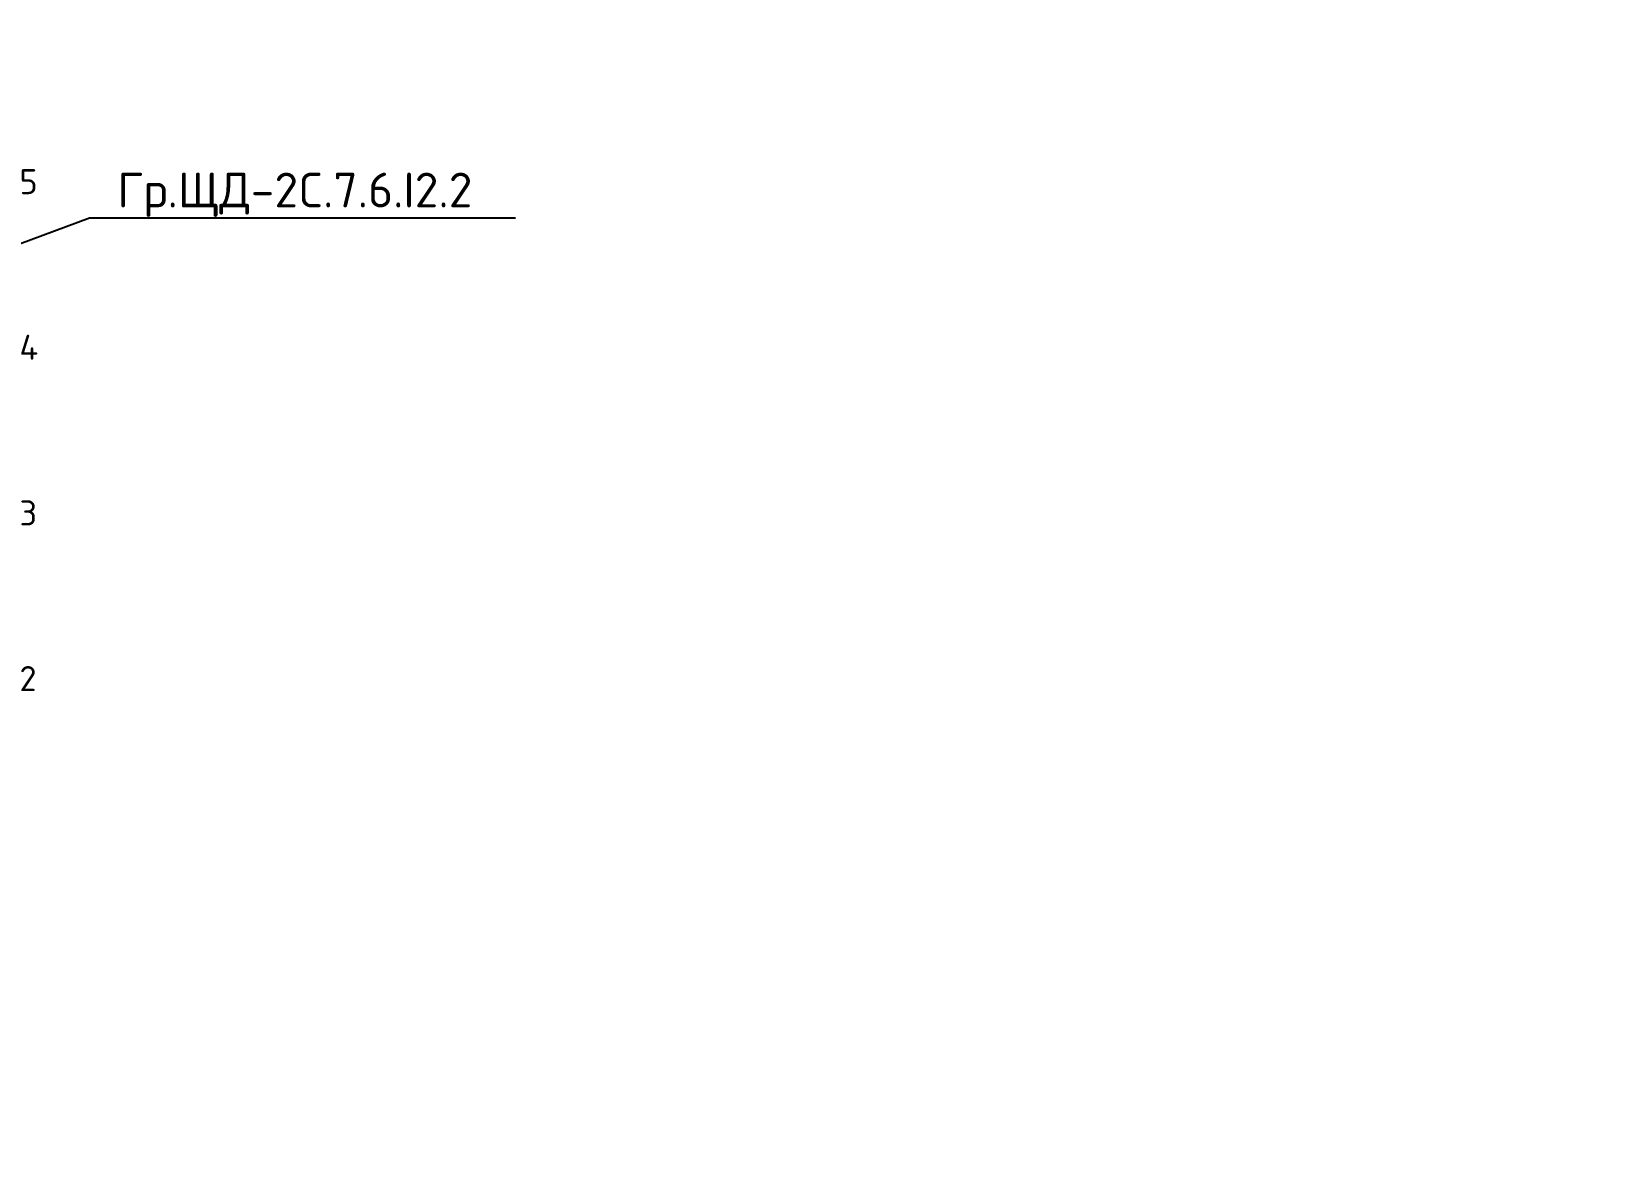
# Model space of a CAD drawing. Header units: millimetres. Extents: x -500444 to 437433, y -1435259 to 1593622.
# Drawn here: x -79491 to -68081, y -1385969 to -1377819 of the extents above; entities that cross this region are included whole.
import ezdxf
from ezdxf import colors
from ezdxf.entities.mleader import LeaderData, LeaderLine
from ezdxf.math import Vec2, Vec3

# ---------------------------------------------------------------- set-up
doc = ezdxf.new("R2010")
doc.units = ezdxf.units.MM
doc.layers.add('_Гр.ЩД-2C.7.6.I2.2', color=6, linetype='Continuous', lineweight=50)
doc.layers.add('A-ANNO-DIMS', color=7, linetype='Continuous', lineweight=9)
doc.layers.add('Вставка', color=252, linetype='Continuous')
doc.styles.add('GOST 2.304', font='')
doc.styles.add('ISOCPEUR', font='isocpeur.ttf', dxfattribs={"height": 250})
doc.styles.add('TableTextStyle', font='isocpeur.ttf', dxfattribs={"width": 0.9})
doc.styles.get('GOST 2.304').set_extended_font_data('GOST Common')
doc.linetypes.add('Truba', pattern='A,3e-05,[4,MSH_7,S=1,R=0,X=0,Y=0],-3.022072', length=3.022102)
doc.dimstyles.new('М-200', dxfattribs={"dimtxt": 400, "dimasz": 160, "dimexe": 200, "dimexo": 400, "dimgap": 50, "dimtad": 1, "dimdec": 0, "dimzin": 0, "dimdsep": 46, "dimtxsty": 'GOST 2.304', "dimblk": 'ARCHTICK', "dimcen": 180, "dimdle": 200, "dimadec": 0, "dimazin": 0, "dimtfac": 1, "dimtdec": 0, "dimtmove": 1, "dimatfit": 0, "dimfxl": 1, "dimtolj": 1, "dimtzin": 0, "dimarcsym": 0})

# ---------------------------------------------------------------- blocks, each defined once
blk = doc.blocks.new('_ArchTick')
at = {"color": 0, "linetype": 'ByBlock', "const_width": 0.15}
blk.add_lwpolyline([(-0.5, -0.5), (0.5, 0.5)], dxfattribs=at)
blk = doc.blocks.new('*D41')
at = {"layer": 'A-ANNO-DIMS', "color": 0, "lineweight": -2, "transparency": 16777216}
blk.add_arc((-165703.7676731799, -113309.3101140604), 107894.1889250758, 269.9999981265246, 325.9999989582677, dxfattribs=at)
at = {"layer": 'Defpoints', "color": 0, "lineweight": 30, "transparency": 16777216}
for p in [(-165703.7676731799, -113309.3091635258), (-165703.7668851693, -113309.3106455803), (-75741.26265267245, -173989.7883267059), (-131170.9544618714, -215527.9034105485), (-165703.7712240207, -221903.312837654)]:
    blk.add_point(p, dxfattribs=at)
at = {"layer": 'A-ANNO-DIMS', "color": 0, "lineweight": -2, "transparency": 16777216, "xscale": 160, "yscale": 160, "zscale": 160}
for p, rotation in [((-76255.43229090606, -173642.9765130139), 55.99999895826774), ((-165703.771201138, -221203.4990391362), 179.9999981265246)]:
    blk.add_blockref('_ArchTick', p, dxfattribs=dict(at, rotation=rotation))
at = {"layer": 'A-ANNO-DIMS', "color": 0, "transparency": 16777216, "insert": (-114299.5111252726, -207821.9792714138), "char_height": 400, "attachment_point": 5, "rotation": 28.54121534937681, "style": 'GOST 2.304'}
blk.add_mtext('\\A1;56,0%%D', dxfattribs=at)
blk = doc.blocks.new('Гр.ЩД-2C.7.6.I2.2')
at = {"layer": '_Гр.ЩД-2C.7.6.I2.2', "ltscale": 100, "style": 'TableTextStyle'}
for tag, p in [('В2', (12205.05196637499, 33183.3878702689)), ('В2', (9579.396279082473, 32955.32612762414)), ('В2', (12300.56663556928, 31686.03717453382)), ('В2', (9702.046517007126, 31580.00609640358)), ('В2', (9797.56091516964, 30082.65535841975)), ('B2A', (12555.60066168856, 30063.43853781046)), ('В2', (9893.075313332156, 28585.30462043593)), ('B2A', (12651.11533088285, 28566.08784207539)), ('В2', (12587.11064315205, 27193.98508732836)), ('В2', (9988.589711494642, 27087.95388245187)), ('В2', (12682.62531234631, 25696.63439159328)), ('В2', (10084.10410965716, 25590.60314446804)), ('В2', (12778.13998154057, 24199.2836958582)), ('В2', (10179.61850781967, 24093.25240648421)), ('В2', (10275.13290598216, 22595.90166850039)), ('B2A', (13033.17400765988, 22576.68505913485)), ('В2', (10370.64730414467, 21098.55093051656)), ('B2A', (13128.68867685414, 21079.33436339954)), ('В2', (13064.68398912337, 19707.23160865274)), ('В2', (10466.16170230719, 19601.2001925325)), ('В2', (13160.19865831763, 18209.88091291767)), ('В2', (10561.67610046967, 18103.84945454868)), ('В2', (13255.7133275119, 16712.53021718259)), ('В2', (10657.19049863219, 16606.49871656485)), ('В2', (10752.7048967947, 15109.14797858102)), ('B2A', (13510.7473536312, 15089.93158045923)), ('В2', (10848.21929495719, 13611.79724059696)), ('B2A', (13606.26202282544, 13592.58088472392)), ('21', (7316.999942751732, 11141.79697442031)), ('ТР1', (9027.647345995661, 11181.34839045559)), ('ТР1', (12430.20398467615, 10895.06627101824)), ('ТР1', (10158.72110440511, 10804.91152048064)), ('ТР1', (11102.58887870451, 10882.18451002566)), ('37', (5894.765617470708, 10382.92531898152)), ('21', (7434.551688512889, 9748.006562569877)), ('ТР1', (12580.79390151809, 9790.67219476495)), ('ТР1', (9360.416758340856, 9647.18981422321)), ('ТР1', (10333.93586256889, 9690.56449748762)), ('ТР1', (11601.82585687867, 9689.905990358442)), ('37А', (5972.239642016721, 8930.04425079166)), ('21', (7434.551688512802, 8557.173229236389)), ('21', (7434.551688512744, 7366.339895903133)), ('37', (5894.765617470912, 6538.925217892043)), ('21', (7434.551688512714, 6175.506562569644)), ('21', (7434.551688512627, 4984.673229236156)), ('37', (5894.765617471028, 4616.925167347305)), ('21', (7434.551688512569, 3793.8398959029)), ('37', (5894.765617471145, 2694.925116802566)), ('21', (7367.812901112964, 1205.165458246833)), ('34', (5923.028679110241, 666.9903187900782))]:
    blk.add_attdef(tag, p, '', height=180, dxfattribs=at)
blk = doc.blocks.new('_Dot')
at = {"color": 0, "linetype": 'ByBlock', "lineweight": -2}
blk.add_line((-0.5, 0), (-1, 0), dxfattribs=at)
at = {"color": 0, "linetype": 'ByBlock', "const_width": 0.5}
blk.add_lwpolyline([(-0.25, 0, 1), (0.25, 0, 1)], format="xyb", close=True, dxfattribs=at)
blk = doc.blocks.new('Оси200')
at = {"layer": 'A-ANNO-DIMS', "color": 253}
dim = blk.add_angular_dim_2l(base=(-131170.9544618714, -215527.9034105485), line1=((-165703.7668851693, -113309.3106455803), (-75741.26265267248, -173989.7883267059)), line2=((-165703.7676731799, -113309.3091635258), (-165703.7712240207, -221903.312837654)), text='56,0%%D', dimstyle='М-200', override={"dimadec": 2, "dimtmove": 2}, dxfattribs=at)
dim.commit()
dim.dimension.update_dxf_attribs({"geometry": '*D41', "text_midpoint": (-114299.5111252726, -207821.9792714138), "dimtype": 130})
blk = doc.blocks.new('A$C20f07326')
at = {"layer": 'A-ANNO-DIMS', "color": 253}
blk.add_blockref('Оси200', (404603.7451010537, 213803.6186243605), dxfattribs=at)

msp = doc.modelspace()

# ---------------------------------------------------------------- block references
at = {"layer": 'Вставка', "linetype": 'Truba', "lineweight": 30, "ltscale": 100}
msp.add_blockref('A$C20f07326', (-318165.7160383407, -1386353.613174126), dxfattribs=at)

# ---------------------------------------------------------------- next in the draw order: block references
at = {"layer": '_Гр.ЩД-2C.7.6.I2.2'}
ref = msp.add_blockref('Гр.ЩД-2C.7.6.I2.2', (-87365.71603844142, -1386353.668416946), dxfattribs=at)
ref.add_attrib('21', '2.2.2', (-79931.16434992885, -1382559.828521043), dxfattribs={"ltscale": 100, "height": 180, "style": 'TableTextStyle'})
ref.add_attrib('21', '2.2.3', (-79931.16434992879, -1381368.99518771), dxfattribs={"ltscale": 100, "height": 180, "style": 'TableTextStyle'})
ref.add_attrib('21', '2.2.4', (-79931.1643499287, -1380178.161854376), dxfattribs={"ltscale": 100, "height": 180, "style": 'TableTextStyle'})
ref.add_attrib('21', '2.2.5', (-79931.16434992867, -1378987.328521043), dxfattribs={"ltscale": 100, "height": 180, "style": 'TableTextStyle'})

# ---------------------------------------------------------------- next in the draw order: leaders
ml = msp.add_multileader_mtext('Standard', dxfattribs=at)
ml.set_content('Гр.ЩД-2C.7.6.I2.2', color=256, style='ISOCPEUR')
ml.set_leader_properties()
ml.set_arrow_properties(name='DOT')
ml.build(insert=Vec2(0, 0))
ml.multileader.update_dxf_attribs({"has_dogleg": 0, "text_left_attachment_type": 6, "text_right_attachment_type": 6, "arrow_head_size": 100})
ctx = ml.context
ctx.base_point, ctx.char_height, ctx.arrow_head_size, ctx.landing_gap_size, ctx.plane_origin = Vec3(-79075.7015578486, -1379157.289411144), 250, 100, 200, Vec3(5471.254403640894, -1250243.125663698)
ctx.left_attachment, ctx.right_attachment = 6, 6
notes = []
notes.append((ctx, [(0, (1, 1, 0), (-79083.7015578486, -1379157.289411144), (1, 0), 8, [(1, [(-80117.7719724089, -1379544.408535595)], 0, [])])]))
ctx.mtext.insert, ctx.mtext.flow_direction = Vec3(-78875.7015578486, -1378832.289411144), 5
for ctx, leaders in notes:
    for number, flags, end, landing, length, lines in leaders:
        leader = LeaderData()
        leader.index, (leader.has_last_leader_line, leader.has_dogleg_vector, leader.attachment_direction) = number, flags
        leader.last_leader_point, leader.dogleg_vector, leader.dogleg_length = Vec3(end), Vec3(landing), length
        for number, points, colour, breaks in lines:
            line = LeaderLine()
            line.index, line.vertices, line.color, line.breaks = number, Vec3.list(points), colors.encode_raw_color(colour), breaks
            leader.lines.append(line)
        ctx.leaders.append(leader)

doc.saveas('drawing.dxf')
